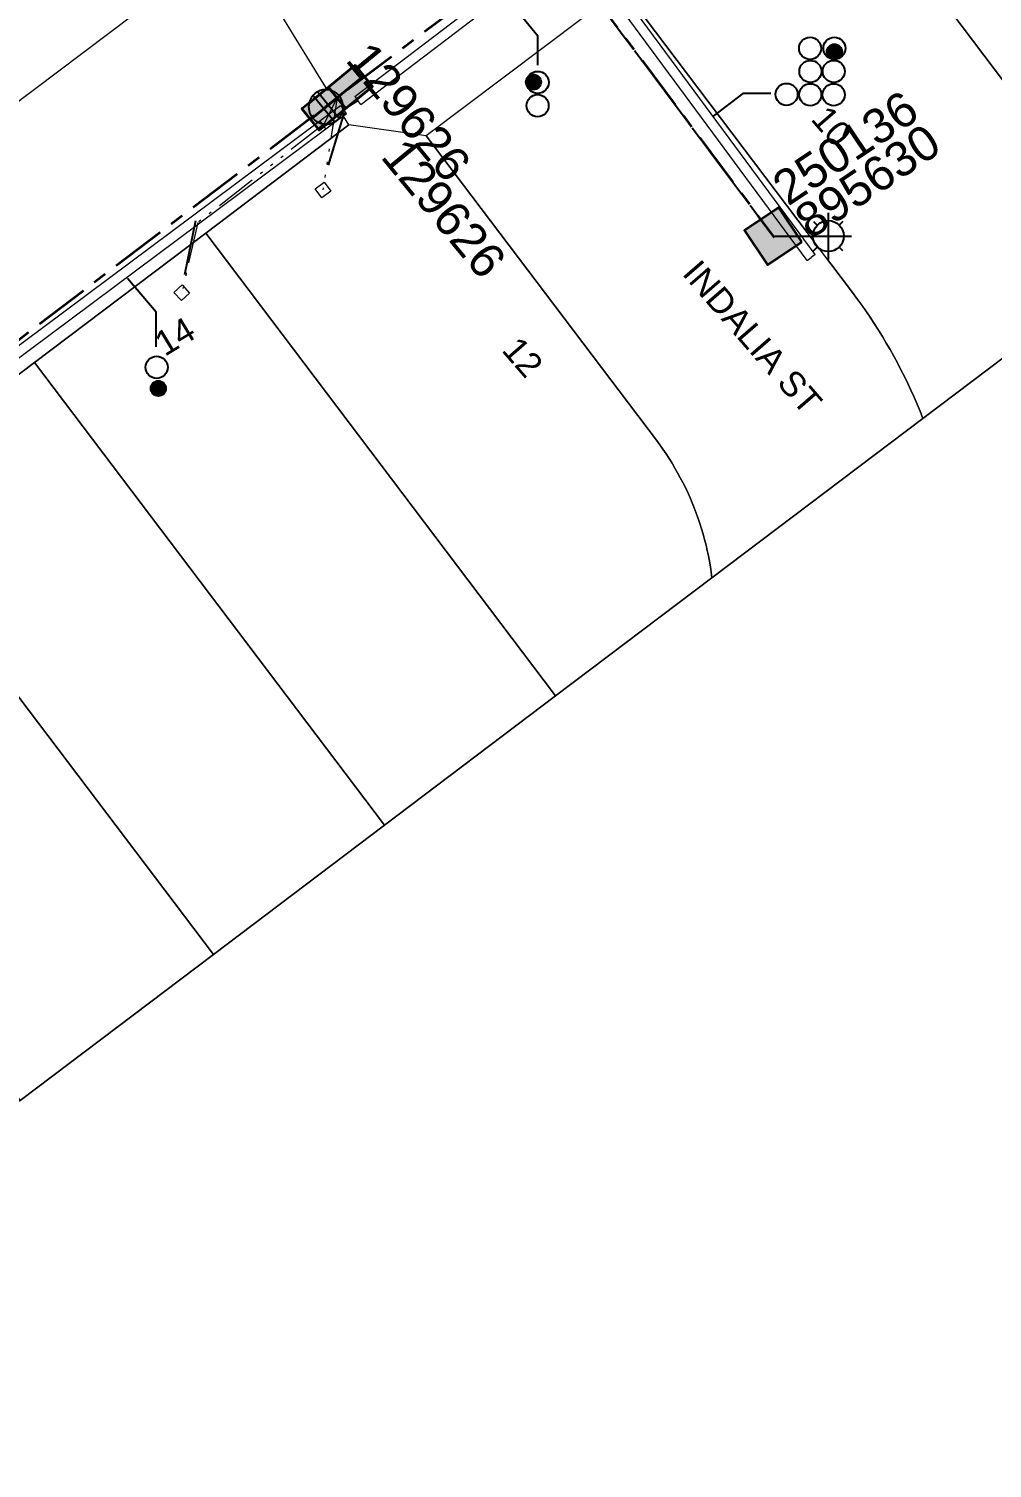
# Model space of a CAD drawing. Header units: metres. Extents: x 308278 to 310511, y 6271134 to 6272874.
# Drawn here: x 309083.5 to 309153.4, y 6272183.4 to 6272287.7 of the extents above; entities that cross this region are included whole.
import ezdxf
from ezdxf.enums import TextEntityAlignment as Align

# ---------------------------------------------------------------- set-up
doc = ezdxf.new("R2010")
doc.units = ezdxf.units.M
doc.set_wipeout_variables(frame=1)
for name, pattern in [('Cable Exist UG', [7, 4, -1, 1, -1]), ('DOT', [6.35, 0, -6.35]), ('PHANTOMX2', [6.6, 3, -0.75, 0.2, -0.75, 0.2, -0.75, 0.2, -0.75])]:
    doc.linetypes.add(name, pattern=pattern)
doc.layers.get('0').update_dxf_attribs({"color": 6})
for name, color, linetype, lineweight in [('_User Miscellaneous1', 30, 'Continuous', 13), ('_User_LV_Exist', 5, 'Continuous', 35), ('_User_SL_Exist', 4, 'Continuous', 35), ('Cadastre Developer_SP_NEW', 92, 'Continuous', 15), ('Cadastre Land Parcels_SP_EXT', 118, 'Continuous', 15), ('Cadastre Roads_SP_EXT', 218, 'Continuous', 15), ('Mains_LV_SL_EXT', 135, 'Continuous', 25), ('Services_SP_EXT', 42, 'PHANTOMX2', 20)]:
    doc.layers.add(name, color=color, linetype=linetype, lineweight=lineweight)
for name, color, linetype in [('Duct_SP_EXT', 30, 'Continuous'), ('Equip_LV_EXT', 7, 'Continuous'), ('Equip_SP_SL_EXT', 7, 'Continuous'), ('SupportsUG_SP_LV_EXT', 7, 'Continuous'), ('SupportsUG_SP_LV_SL_EXT', 7, 'Continuous'), ('Trench_SP_EXT', 7, 'Continuous')]:
    doc.layers.add(name, color=color, linetype=linetype)
doc.styles.add('COLUMN_LABEL', font='arial.ttf', dxfattribs={"height": 2})
doc.styles.add('iecARIAL', font='arial.ttf', dxfattribs={"height": 2})
doc.styles.add('POLE_LABEL', font='arial.ttf', dxfattribs={"height": 2})
doc.styles.add('SL_LABEL', font='arial.ttf', dxfattribs={"height": 2})
doc.styles.get("Standard").update_dxf_attribs({"font": 'arial.ttf'})

# ---------------------------------------------------------------- blocks, each defined once
blk = doc.blocks.new('COLUMN_EXT')
blk.add_hatch(color=256).paths.add_polyline_path([(1.5, -1.5), (1.5, 1.5), (-1.5, 1.5), (-1.5, -1.5)])
blk.add_lwpolyline([(1.5, 1.5), (-1.5, 1.5), (-1.5, -1.5), (1.5, -1.5)], close=True)
at = {"flags": 9}
for tag, p in [('NOTES', (-1.81, 2)), ('STREETNAME', (-1.81, 1.6)), ('LOCATION', (-1.81, 1.4)), ('SUBURB', (-1.81, 1.8)), ('LEGEND', (-1.81, 1.2)), ('USAGE', (-1.81, 1)), ('COLUMN_TYPE', (-1.81, 0.4)), ('OWNED_BY', (-1.81, 0.6)), ('STATE', (-1.81, 0.8))]:
    blk.add_attdef(tag, text='', height=0.2, rotation=180, dxfattribs=at).set_placement(p, align=Align.MIDDLE_LEFT)
at = {"flags": 1}
blk.add_attdef('Z', (-1.81, 2.35), '', height=0.2, rotation=180, dxfattribs=at)
at = {"flags": 9}
for tag, style, p in [('STRUCTURE_PLANT_NUMBER', 'POLE_LABEL', (-1.81, -0.03)), ('STREET_CODE', 'COLUMN_LABEL', (-1.81, 0.2))]:
    blk.add_attdef(tag, text='', height=0.2, rotation=180, dxfattribs=dict(at, style=style)).set_placement(p, align=Align.MIDDLE_LEFT)
at = {"style": 'COLUMN_LABEL', "width": 0.9, "flags": 8}
blk.add_attdef('ASSET_NUM', text='', height=2, rotation=270, dxfattribs=at).set_placement((2, -4), align=Align.MIDDLE_LEFT)
blk = doc.blocks.new('PILLAR_EXT')
blk.add_hatch(color=256).paths.add_polyline_path([(-2.5, 1), (-2.5, -1), (2.5, -1), (2.5, 1)])
for p, q in [((-2.5, 0), (2.5, 0)), ((0, 1), (0, -1))]:
    blk.add_line(p, q)
at = {"ltscale": 10}
blk.add_line((2.5, 0), (-2.5, 0), dxfattribs=at)
blk.add_lwpolyline([(-2.5, -1), (-1.25, -1), (1.25, -1), (2.5, -1), (2.5, 1), (-2.5, 1)], close=True)
at = {"width": 0.9, "flags": 8}
blk.add_attdef('ASSET_NUM', text='', height=2, rotation=90, dxfattribs=at).set_placement((-2, 4), align=Align.MIDDLE_LEFT)
for tag, p, flags in [('OWNED_BY', (0, -0.2), 9), ('STATE', (0, -0.4), 9), ('SUPPORT_TYPE', (0, -0.6), 9), ('USAGE', (0, -0.8), 9), ('LEGEND', (0, -1), 9), ('LOCATION', (0, -1.2), 9), ('STREETNAME', (0, -1.8), 9), ('SUBURB', (0, -2), 1), ('NOTES', (0, -1.4), 9), ('PARENT', (0, -1.6), 9)]:
    blk.add_attdef(tag, p, '', height=0.2, dxfattribs=dict(flags=flags))
blk = doc.blocks.new('DUCT_EXT')
blk.add_circle((0, 0.8), 0.8)
at = {"flags": 1}
blk.add_attdef('Z', (0, 0), '', height=0.2, dxfattribs=at)
at = {"flags": 9}
for tag, p in [('DUCT_CODE', (0, 0)), ('XSECT_TYPE', (0, -0.2)), ('STATE', (0, -0.6)), ('FB_REFERENCE', (0, -0.4)), ('NOTES', (0, -0.8))]:
    blk.add_attdef(tag, text='', height=0.2, dxfattribs=at).set_placement(p, align=Align.MIDDLE_LEFT)
blk = doc.blocks.new('*U479')
at = {"transparency": 33554687, "flags": 9}
for tag, p in [('LRATECODE', (-7.4, 0)), ('LOUTREACHVOCAB', (-7.2, 0)), ('LOUTREACH', (-7, 0)), ('LANTNUMBER', (-6.6, 0)), ('LNEW', (-6.4, 0)), ('LMASTVOCAB', (-6.2, 0)), ('LMAST', (-6, 0)), ('LLAMPVOCAB', (-5.8, 0)), ('LLAMP', (-5.6, 0)), ('LEXIST', (-5.4, 0)), ('LCHARGE3PERCENT', (-5.2, 0)), ('LCHARGE3', (-5, 0)), ('LCHARGE2PERCENT', (-4.8, 0)), ('LCHARGE2', (-4.6, 0)), ('LCHARGE1PERCENT', (-4.4, 0)), ('LCHARGE1', (-4.2, 0)), ('LCATEGORY', (-4, 0)), ('LBRACKETVOCAB', (-3.8, 0)), ('LBRACKET', (-3.6, 0)), ('LKINGHEIGHT', (-3.4, 0)), ('CREPLACE', (-3.2, 0)), ('CREMOVE', (-3, 0)), ('CNUMBER', (-2.8, 0)), ('CNEW', (-2.6, 0)), ('CEXIST', (-2.4, 0)), ('USAGE', (-2.2, 0)), ('STATE', (-2, 0)), ('OWNED_BY', (-1.8, 0)), ('ORIENTATION', (-1.6, 0)), ('OPERATING_VOLTAGE', (-1.4, 0)), ('NO_PHASES', (-1.2, 0)), ('LANTERN_TYPE', (-1, 0)), ('LANTERN_PURPOSE', (-0.8, 0)), ('CONTROL_TYPE', (-0.6, 0)), ('CONSTRUCTED_VOLTAGE', (-0.4, 0))]:
    blk.add_attdef(tag, text='', height=0.001, rotation=270, dxfattribs=at).set_placement(p, align=Align.MIDDLE_LEFT)
at = {"transparency": 33554687, "style": 'SL_LABEL', "flags": 9}
blk.add_attdef('STREET_CODE', text='', height=0.001, rotation=270, dxfattribs=at).set_placement((0, 0), align=Align.MIDDLE_LEFT)
at = {"transparency": 33554687, "flags": 1}
blk.add_attdef('Z', (0, 0), '', height=0.001, rotation=270, dxfattribs=at)
at = {"transparency": 33554687, "width": 0.9}
blk.add_attdef('LNUMBER', text='', height=1, dxfattribs=at).set_placement((7, -1), align=Align.MIDDLE_LEFT)
at = {"transparency": 33554687, "flags": 9}
for tag, p in [('LREMOVE', (0, -7.6)), ('LREPLACE', (0, -7.8)), ('LTYPE', (0, -8)), ('LTYPEVOCAB', (0, -8.2)), ('LEGEND', (0, -8.4)), ('SUBURB', (0, -8.6)), ('STREETNAME', (0, -8.8)), ('LOCATION', (0, -9)), ('NOTES', (0, -9.2)), ('MAINTAINED_BY', (0, -9.86))]:
    blk.add_attdef(tag, text='', height=0.001, dxfattribs=at).set_placement(p, align=Align.MIDDLE_LEFT)
blk.add_attdef('OPERATED_BY', (0, -9.61), '', height=0.001, dxfattribs=at)
at = {"linetype": 'DOT', "transparency": 33554687}
blk.add_wipeout([(5.69, 0), (5.06, -1.06), (4, -1.69), (2.94, -1.06), (2.31, 0), (2.94, 1.06), (4, 1.69), (5.06, 1.06)], dxfattribs=at)
at = {"transparency": 33554687}
for p, q in [((2.94, 1.06), (3.2, 0.8)), ((4, 1.69), (4, 0)), ((5.06, 1.06), (4.8, 0.8)), ((0, 0), (4, 0)), ((2.94, -1.06), (3.2, -0.8)), ((4, 0), (5.69, 0)), ((4, 0), (4, -1.69)), ((5.06, -1.06), (4.8, -0.8))]:
    blk.add_line(p, q, dxfattribs=at)
blk.add_circle((4, 0), 1.12, dxfattribs=at)
blk = doc.blocks.new('CCP_EXT')
at = {"flags": 9}
for tag, p in [('STATE', (0, -1.8)), ('USAGE', (0, -1.2)), ('LEGEND', (0, -1.4)), ('LIFE_SUPPORT', (0, -1.6)), ('NOTES', (0, -2))]:
    blk.add_attdef(tag, text='', height=0.2, dxfattribs=at).set_placement(p, align=Align.MIDDLE_LEFT)
at = {"transparency": 33554687}
blk.add_wipeout([(0, 0.57), (0.57, 0), (0, -0.57), (-0.57, 0)], dxfattribs=at)
blk.add_lwpolyline([(-0.57, 0), (0, 0.57), (0.57, 0), (0, -0.57), (-0.57, 0)])
at = {"flags": 1}
blk.add_attdef('Z', (0, 0), '', height=0.2, dxfattribs=at)
at = {"flags": 9}
for tag, p in [('CCP_TYPE', (0, 0)), ('CONSTRUCTED_VOLTAGE', (0, -0.2)), ('OPERATING_VOLTAGE', (0, -0.6)), ('ORIENTATION', (0, -0.8)), ('OWNED_BY', (0, -1)), ('NO_PHASES', (0, -0.4))]:
    blk.add_attdef(tag, text='', height=0.2, dxfattribs=at).set_placement(p, align=Align.MIDDLE_LEFT)
blk = doc.blocks.new('LV_UG_LINKS_CLOSED_EXT')
at = {"layer": 'Equip_LV_EXT'}
for tag, flags, p in [('ACTUAL_STATUS', 9, (3, -2)), ('CONSTRUCTED_VOLTAGE', 9, (3, -2.2)), ('OPERATING_VOLTAGE', 9, (3, -2.6)), ('ORIENTATION', 9, (3, -2.8)), ('STATE', 9, (3, -3)), ('SWITCH_TYPE', 9, (3, -3.2)), ('NO_PHASES', 9, (3, -2.4)), ('OWNED_BY', 9, (3, -3.8)), ('OPERATED_BY', 9, (3, -4)), ('USAGE', 9, (3, -3.4)), ('NOTES', 9, (3, -3.6)), ('MAINTAINED_BY', 9, (3, -4.2)), ('TYPE', 9, (3, -4.6)), ('Z', 1, (3, -4.8)), ('NUMBER_OF_PHASES', 9, (3, -4.4))]:
    blk.add_attdef(tag, text='', height=0.2, dxfattribs=dict(at, flags=flags)).set_placement(p, align=Align.MIDDLE_LEFT)
at = {"transparency": 33554687}
blk.add_wipeout([(4, 1.25), (3.97, 1.25), (3.94, 1.25), (3.91, 1.25), (3.88, 1.24), (3.85, 1.24), (3.82, 1.24), (3.79, 1.23), (3.76, 1.23), (3.73, 1.22), (3.7, 1.21), (3.67, 1.2), (3.64, 1.2), (3.61, 1.19), (3.58, 1.18), (3.55, 1.17), (3.52, 1.15), (3.49, 1.14), (3.47, 1.13), (3.44, 1.12), (3.41, 1.1), (3.38, 1.09), (3.36, 1.07), (3.33, 1.06), (3.31, 1.04), (3.28, 1.02), (3.26, 1), (3.23, 0.99), (3.21, 0.97), (3.18, 0.95), (3.16, 0.93), (3.14, 0.91), (3.12, 0.88), (3.09, 0.86), (3.07, 0.84), (3.05, 0.82), (3.03, 0.79), (3.01, 0.77), (3, 0.74), (2.98, 0.72), (2.96, 0.69), (2.94, 0.67), (2.93, 0.64), (2.91, 0.62), (2.9, 0.59), (2.88, 0.56), (2.87, 0.53), (2.86, 0.51), (2.85, 0.48), (2.83, 0.45), (2.82, 0.42), (2.81, 0.39), (2.8, 0.36), (2.8, 0.33), (2.79, 0.3), (2.78, 0.27), (2.77, 0.24), (2.77, 0.21), (2.76, 0.18), (2.76, 0.15), (2.76, 0.12), (2.75, 0.09), (2.75, 0.06), (2.75, 0.03), (2.75, 0), (2.75, -0.03), (2.75, -0.06), (2.75, -0.09), (2.76, -0.12), (2.76, -0.15), (2.76, -0.18), (2.77, -0.21), (2.77, -0.24), (2.78, -0.27), (2.79, -0.3), (2.8, -0.33), (2.8, -0.36), (2.81, -0.39), (2.82, -0.42), (2.83, -0.45), (2.85, -0.48), (2.86, -0.51), (2.87, -0.53), (2.88, -0.56), (2.9, -0.59), (2.91, -0.62), (2.93, -0.64), (2.94, -0.67), (2.96, -0.69), (2.98, -0.72), (3, -0.74), (3.01, -0.77), (3.03, -0.79), (3.05, -0.82), (3.07, -0.84), (3.09, -0.86), (3.12, -0.88), (3.14, -0.91), (3.16, -0.93), (3.18, -0.95), (3.21, -0.97), (3.23, -0.99), (3.26, -1), (3.28, -1.02), (3.31, -1.04), (3.33, -1.06), (3.36, -1.07), (3.38, -1.09), (3.41, -1.1), (3.44, -1.12), (3.47, -1.13), (3.49, -1.14), (3.52, -1.15), (3.55, -1.17), (3.58, -1.18), (3.61, -1.19), (3.64, -1.2), (3.67, -1.2), (3.7, -1.21), (3.73, -1.22), (3.76, -1.23), (3.79, -1.23), (3.82, -1.24), (3.85, -1.24), (3.88, -1.24), (3.91, -1.25), (3.94, -1.25), (3.97, -1.25), (4, -1.25), (4.03, -1.25), (4.06, -1.25), (4.09, -1.25), (4.12, -1.24), (4.15, -1.24), (4.18, -1.24), (4.21, -1.23), (4.24, -1.23), (4.27, -1.22), (4.3, -1.21), (4.33, -1.2), (4.36, -1.2), (4.39, -1.19), (4.42, -1.18), (4.45, -1.17), (4.48, -1.15), (4.51, -1.14), (4.53, -1.13), (4.56, -1.12), (4.59, -1.1), (4.62, -1.09), (4.64, -1.07), (4.67, -1.06), (4.69, -1.04), (4.72, -1.02), (4.74, -1), (4.77, -0.99), (4.79, -0.97), (4.82, -0.95), (4.84, -0.93), (4.86, -0.91), (4.88, -0.88), (4.91, -0.86), (4.93, -0.84), (4.95, -0.82), (4.97, -0.79), (4.99, -0.77), (5, -0.74), (5.02, -0.72), (5.04, -0.69), (5.06, -0.67), (5.07, -0.64), (5.09, -0.62), (5.1, -0.59), (5.12, -0.56), (5.13, -0.53), (5.14, -0.51), (5.15, -0.48), (5.17, -0.45), (5.18, -0.42), (5.19, -0.39), (5.2, -0.36), (5.2, -0.33), (5.21, -0.3), (5.22, -0.27), (5.23, -0.24), (5.23, -0.21), (5.24, -0.18), (5.24, -0.15), (5.24, -0.12), (5.25, -0.09), (5.25, -0.06), (5.25, -0.03), (5.25, 0), (5.25, 0.03), (5.25, 0.06), (5.25, 0.09), (5.24, 0.12), (5.24, 0.15), (5.24, 0.18), (5.23, 0.21), (5.23, 0.24), (5.22, 0.27), (5.21, 0.3), (5.2, 0.33), (5.2, 0.36), (5.19, 0.39), (5.18, 0.42), (5.17, 0.45), (5.15, 0.48), (5.14, 0.51), (5.13, 0.53), (5.12, 0.56), (5.1, 0.59), (5.09, 0.62), (5.07, 0.64), (5.06, 0.67), (5.04, 0.69), (5.02, 0.72), (5, 0.74), (4.99, 0.77), (4.97, 0.79), (4.95, 0.82), (4.93, 0.84), (4.91, 0.86), (4.88, 0.88), (4.86, 0.91), (4.84, 0.93), (4.82, 0.95), (4.79, 0.97), (4.77, 0.99), (4.74, 1), (4.72, 1.02), (4.69, 1.04), (4.67, 1.06), (4.64, 1.07), (4.62, 1.09), (4.59, 1.1), (4.56, 1.12), (4.53, 1.13), (4.51, 1.14), (4.48, 1.15), (4.45, 1.17), (4.42, 1.18), (4.39, 1.19), (4.36, 1.2), (4.33, 1.2), (4.3, 1.21), (4.27, 1.22), (4.24, 1.23), (4.21, 1.23), (4.18, 1.24), (4.15, 1.24), (4.12, 1.24), (4.09, 1.25), (4.06, 1.25), (4.03, 1.25)], dxfattribs=at).dxf.layer = 'Equip_LV_EXT'
at = {"layer": 'Equip_LV_EXT'}
for p, q in [((3.79, 1.23), (3.79, -1.23)), ((4.21, 1.23), (4.21, -1.23))]:
    blk.add_line(p, q, dxfattribs=at)
at = {"layer": 'Equip_LV_EXT', "flags": 128}
blk.add_lwpolyline([(4, 1.25), (3.97, 1.25), (3.94, 1.25), (3.91, 1.25), (3.88, 1.24), (3.85, 1.24), (3.82, 1.24), (3.79, 1.23), (3.76, 1.23), (3.73, 1.22), (3.7, 1.21), (3.67, 1.2), (3.64, 1.2), (3.61, 1.19), (3.58, 1.18), (3.55, 1.17), (3.52, 1.15), (3.49, 1.14), (3.47, 1.13), (3.44, 1.12), (3.41, 1.1), (3.38, 1.09), (3.36, 1.07), (3.33, 1.06), (3.31, 1.04), (3.28, 1.02), (3.26, 1), (3.23, 0.99), (3.21, 0.97), (3.18, 0.95), (3.16, 0.93), (3.14, 0.91), (3.12, 0.88), (3.09, 0.86), (3.07, 0.84), (3.05, 0.82), (3.03, 0.79), (3.01, 0.77), (3, 0.74), (2.98, 0.72), (2.96, 0.69), (2.94, 0.67), (2.93, 0.64), (2.91, 0.62), (2.9, 0.59), (2.88, 0.56), (2.87, 0.53), (2.86, 0.51), (2.85, 0.48), (2.83, 0.45), (2.82, 0.42), (2.81, 0.39), (2.8, 0.36), (2.8, 0.33), (2.79, 0.3), (2.78, 0.27), (2.77, 0.24), (2.77, 0.21), (2.76, 0.18), (2.76, 0.15), (2.76, 0.12), (2.75, 0.09), (2.75, 0.06), (2.75, 0.03), (2.75, 0), (2.75, -0.03), (2.75, -0.06), (2.75, -0.09), (2.76, -0.12), (2.76, -0.15), (2.76, -0.18), (2.77, -0.21), (2.77, -0.24), (2.78, -0.27), (2.79, -0.3), (2.8, -0.33), (2.8, -0.36), (2.81, -0.39), (2.82, -0.42), (2.83, -0.45), (2.85, -0.48), (2.86, -0.51), (2.87, -0.53), (2.88, -0.56), (2.9, -0.59), (2.91, -0.62), (2.93, -0.64), (2.94, -0.67), (2.96, -0.69), (2.98, -0.72), (3, -0.74), (3.01, -0.77), (3.03, -0.79), (3.05, -0.82), (3.07, -0.84), (3.09, -0.86), (3.12, -0.88), (3.14, -0.91), (3.16, -0.93), (3.18, -0.95), (3.21, -0.97), (3.23, -0.99), (3.26, -1), (3.28, -1.02), (3.31, -1.04), (3.33, -1.06), (3.36, -1.07), (3.38, -1.09), (3.41, -1.1), (3.44, -1.12), (3.47, -1.13), (3.49, -1.14), (3.52, -1.15), (3.55, -1.17), (3.58, -1.18), (3.61, -1.19), (3.64, -1.2), (3.67, -1.2), (3.7, -1.21), (3.73, -1.22), (3.76, -1.23), (3.79, -1.23), (3.82, -1.24), (3.85, -1.24), (3.88, -1.24), (3.91, -1.25), (3.94, -1.25), (3.97, -1.25), (4, -1.25), (4.03, -1.25), (4.06, -1.25), (4.09, -1.25), (4.12, -1.24), (4.15, -1.24), (4.18, -1.24), (4.21, -1.23), (4.24, -1.23), (4.27, -1.22), (4.3, -1.21), (4.33, -1.2), (4.36, -1.2), (4.39, -1.19), (4.42, -1.18), (4.45, -1.17), (4.48, -1.15), (4.51, -1.14), (4.53, -1.13), (4.56, -1.12), (4.59, -1.1), (4.62, -1.09), (4.64, -1.07), (4.67, -1.06), (4.69, -1.04), (4.72, -1.02), (4.74, -1), (4.77, -0.99), (4.79, -0.97), (4.82, -0.95), (4.84, -0.93), (4.86, -0.91), (4.88, -0.88), (4.91, -0.86), (4.93, -0.84), (4.95, -0.82), (4.97, -0.79), (4.99, -0.77), (5, -0.74), (5.02, -0.72), (5.04, -0.69), (5.06, -0.67), (5.07, -0.64), (5.09, -0.62), (5.1, -0.59), (5.12, -0.56), (5.13, -0.53), (5.14, -0.51), (5.15, -0.48), (5.17, -0.45), (5.18, -0.42), (5.19, -0.39), (5.2, -0.36), (5.2, -0.33), (5.21, -0.3), (5.22, -0.27), (5.23, -0.24), (5.23, -0.21), (5.24, -0.18), (5.24, -0.15), (5.24, -0.12), (5.25, -0.09), (5.25, -0.06), (5.25, -0.03), (5.25, 0), (5.25, 0.03), (5.25, 0.06), (5.25, 0.09), (5.24, 0.12), (5.24, 0.15), (5.24, 0.18), (5.23, 0.21), (5.23, 0.24), (5.22, 0.27), (5.21, 0.3), (5.2, 0.33), (5.2, 0.36), (5.19, 0.39), (5.18, 0.42), (5.17, 0.45), (5.15, 0.48), (5.14, 0.51), (5.13, 0.53), (5.12, 0.56), (5.1, 0.59), (5.09, 0.62), (5.07, 0.64), (5.06, 0.67), (5.04, 0.69), (5.02, 0.72), (5, 0.74), (4.99, 0.77), (4.97, 0.79), (4.95, 0.82), (4.93, 0.84), (4.91, 0.86), (4.88, 0.88), (4.86, 0.91), (4.84, 0.93), (4.82, 0.95), (4.79, 0.97), (4.77, 0.99), (4.74, 1), (4.72, 1.02), (4.69, 1.04), (4.67, 1.06), (4.64, 1.07), (4.62, 1.09), (4.59, 1.1), (4.56, 1.12), (4.53, 1.13), (4.51, 1.14), (4.48, 1.15), (4.45, 1.17), (4.42, 1.18), (4.39, 1.19), (4.36, 1.2), (4.33, 1.2), (4.3, 1.21), (4.27, 1.22), (4.24, 1.23), (4.21, 1.23), (4.18, 1.24), (4.15, 1.24), (4.12, 1.24), (4.09, 1.25), (4.06, 1.25), (4.03, 1.25)], close=True, dxfattribs=at)
blk = doc.blocks.new('CABLE_LARGE_EXT')
h = blk.add_hatch(color=256)
edge = h.paths.add_edge_path()
edge.add_arc((0, 0.55), 0.55, 0, 360)
blk.add_circle((0, 0.55), 0.55)
at = {"flags": 1}
blk.add_attdef('Z', (0, 0), '', height=0.2, dxfattribs=at)
at = {"flags": 9}
for tag, p in [('COND_CODE', (0, 0)), ('STATE', (0, -0.4)), ('XSECT_SIZE', (0, -0.6)), ('FB_REFERENCE', (0, -0.2)), ('NOTES', (0, -0.8))]:
    blk.add_attdef(tag, text='', height=0.2, dxfattribs=at).set_placement(p, align=Align.MIDDLE_LEFT)

msp = doc.modelspace()

# ---------------------------------------------------------------- linework, layer by layer
at = {"layer": '_User Miscellaneous1'}
for q in [(309125.848, 6272296.124), (309107.409, 6272282.543)]:
    msp.add_line((309107.627, 6272282.257), q, dxfattribs=at)
at = {"layer": 'Cadastre Developer_SP_NEW', "linetype": 'Continuous'}
msp.add_lwpolyline([(309096.925, 6272220.63), (309071.549, 6272254.165), (309057.545, 6272243.586), (309082.926, 6272210.054), (309096.925, 6272220.63)], close=True, dxfattribs=at)
at = {"layer": 'Cadastre Land Parcels_SP_EXT', "linetype": 'Continuous'}
for points in [[(309175.911, 6272280.304), (309150.567, 6272313.864), (309138.491, 6272304.739), (309163.835, 6272271.181), (309175.911, 6272280.304)], [(309133.068, 6272247.937), (309133.016, 6272248.336), (309132.956, 6272248.733), (309132.888, 6272249.132), (309132.812, 6272249.526), (309132.729, 6272249.92), (309132.638, 6272250.313), (309132.538, 6272250.703), (309132.433, 6272251.092), (309132.319, 6272251.478), (309132.197, 6272251.863), (309132.069, 6272252.244), (309131.932, 6272252.622), (309131.789, 6272252.999), (309131.637, 6272253.373), (309131.479, 6272253.743), (309131.315, 6272254.111), (309131.142, 6272254.474), (309130.962, 6272254.836), (309130.775, 6272255.192), (309130.582, 6272255.545), (309130.382, 6272255.895), (309130.174, 6272256.24), (309129.961, 6272256.582), (309129.74, 6272256.919), (309129.514, 6272257.251), (309129.28, 6272257.581), (309129.04, 6272257.904), (309112.359, 6272279.979), (309106.753, 6272280.764), (309096.369, 6272272.917), (309121.735, 6272239.375), (309133.068, 6272247.937)], [(309121.735, 6272239.375), (309096.369, 6272272.917), (309083.957, 6272263.54), (309109.328, 6272230.001), (309121.735, 6272239.375)], [(309109.328, 6272230.001), (309083.957, 6272263.54), (309071.549, 6272254.165), (309096.925, 6272220.63), (309109.328, 6272230.001)], [(309096.925, 6272220.63), (309071.549, 6272254.165), (309057.545, 6272243.586), (309082.926, 6272210.054), (309096.925, 6272220.63)]]:
    msp.add_lwpolyline(points, close=True, dxfattribs=at)
for points in [[(309126.572, 6272290.709), (309143.246, 6272268.628), (309143.577, 6272268.185), (309143.9, 6272267.736), (309144.217, 6272267.284), (309144.528, 6272266.827), (309144.831, 6272266.366), (309145.129, 6272265.899), (309145.42, 6272265.43), (309145.703, 6272264.954), (309145.98, 6272264.476), (309146.251, 6272263.994), (309146.514, 6272263.508), (309146.77, 6272263.017), (309147.02, 6272262.524), (309147.262, 6272262.027), (309147.496, 6272261.527), (309147.724, 6272261.022), (309147.944, 6272260.516), (309148.158, 6272260.007), (309148.364, 6272259.492), (309163.835, 6272271.181), (309163.835, 6272271.181), (309138.491, 6272304.739)], [(309163.835, 6272271.181), (309148.364, 6272259.492), (309133.068, 6272247.937), (309121.735, 6272239.375), (309109.328, 6272230.001), (309096.925, 6272220.63), (309082.926, 6272210.054), (309070.524, 6272200.685), (309068.713, 6272199.316), (309089.768, 6272171.526), (309100.531, 6272157.279), (309089.343, 6272148.85), (309111.171, 6272119.954), (309122.351, 6272128.401), (309122.351, 6272128.401), (309134.325, 6272137.454), (309147.102, 6272147.106), (309159.079, 6272156.156)]]:
    msp.add_lwpolyline(points, dxfattribs=at)
at = {"layer": 'Duct_SP_EXT'}
for points in [[(309120.456, 6272285.084), (309120.453, 6272287.199), (309118.065, 6272290.136)], [(309137.345, 6272283.043), (309135.308, 6272283.039), (309133.154, 6272281.389)], [(309092.781, 6272264.689), (309092.779, 6272267.193), (309090.713, 6272269.634)]]:
    msp.add_lwpolyline(points, dxfattribs=at)
at = {"layer": 'Trench_SP_EXT', "linetype": 'Cable Exist UG'}
for points in [[(309106.353, 6272281.876), (309107.409, 6272282.543)], [(309105.266, 6272277.848), (309106.433, 6272281.708)], [(309094.851, 6272269.911), (309095.685, 6272274.02)]]:
    msp.add_lwpolyline(points, dxfattribs=at)

# ---------------------------------------------------------------- block references
at = {"layer": 'Duct_SP_EXT'}
for name, p in [('DUCT_EXT', (309140.184, 6272285.515)), ('DUCT_EXT', (309141.946, 6272285.521)), ('CABLE_LARGE_EXT', (309141.946, 6272285.521)), ('DUCT_EXT', (309140.205, 6272283.838)), ('DUCT_EXT', (309141.901, 6272283.846)), ('DUCT_EXT', (309120.437, 6272283.043)), ('DUCT_EXT', (309138.474, 6272282.175)), ('DUCT_EXT', (309140.195, 6272282.154)), ('DUCT_EXT', (309141.889, 6272282.149)), ('DUCT_EXT', (309120.426, 6272281.363))]:
    msp.add_blockref(name, p, dxfattribs=at)
at = {"layer": 'Duct_SP_EXT', "rotation": 270.4568547504928}
for name, p in [('CABLE_LARGE_EXT', (309119.579, 6272283.869)), ('DUCT_EXT', (309092.017, 6272263.189)), ('CABLE_LARGE_EXT', (309092.387, 6272261.661))]:
    msp.add_blockref(name, p, dxfattribs=at)
at = {"layer": 'SupportsUG_SP_LV_EXT'}
ref = msp.add_blockref('PILLAR_EXT', (309105.901, 6272282.736), dxfattribs=dict(at, rotation=219.3847924526384))
ref.add_attrib('ASSET_NUM', '129626', dxfattribs={"layer": '0', "height": 2.5, "rotation": 309.38479, "style": 'iecARIAL'}).set_placement((309107.401, 6272286.236), align=Align.MIDDLE_LEFT)
at = {"layer": 'SupportsUG_SP_LV_SL_EXT'}
ref = msp.add_blockref('COLUMN_EXT', (309137.5, 6272272.706), dxfattribs=dict(at, rotation=303.8283774256383))
ref.add_attrib('ASSET_NUM', '895630', dxfattribs={"layer": '0', "height": 2.5, "rotation": 33.82838, "style": 'COLUMN_LABEL'}).set_placement((309139.5, 6272273.456), align=Align.MIDDLE_LEFT)

# ---------------------------------------------------------------- texts
at = {"layer": 'Cadastre Land Parcels_SP_EXT'}
for s, rotation, p in [('10', 310.90267, (309140.17, 6272281.154)), ('14', 31.21002, (309093.403, 6272263.945)), ('12', 310.92184, (309117.762, 6272264.407))]:
    msp.add_text(s, height=1.8, rotation=rotation, dxfattribs=at).set_placement(p)

# ---------------------------------------------------------------- next in the draw order: block references
at = {"layer": 'Equip_SP_SL_EXT'}
ref = msp.add_blockref('*U479', (309137.5, 6272272.706), dxfattribs=at)
ref.add_attrib('ASSET_NUM', '250136', dxfattribs={"layer": '0', "height": 2.5, "rotation": 33.82838, "style": 'iecARIAL'}).set_placement((309139, 6272274.206), align=Align.BOTTOM_LEFT)
at = {"layer": 'Services_SP_EXT'}
for p, rotation in [((309104.868, 6272276.051), 81.38479261579378), ((309094.635, 6272268.598), 177.3847928255777)]:
    msp.add_blockref('CCP_EXT', p, dxfattribs=dict(at, rotation=rotation))

# ---------------------------------------------------------------- next in the draw order: linework, layer by layer
at = {"layer": '_User Miscellaneous1'}
for p, q in [((309139.97, 6272270.946), (309125.567, 6272290.45)), ((309140.55, 6272271.374), (309126.32, 6272290.642)), ((309139.97, 6272270.946), (309140.26, 6272271.16)), ((309140.55, 6272271.374), (309140.26, 6272271.16))]:
    msp.add_line(p, q, dxfattribs=at)
at = {"layer": '_User_SL_Exist', "linetype": 'Cable Exist UG', "flags": 128}
msp.add_lwpolyline([(309137.267, 6272306.335), (309133.813, 6272303.922), (309133.813, 6272303.922), (309125.544, 6272297.466), (309124.463, 6272290.161), (309137.586, 6272272.596)], dxfattribs=at)
at = {"layer": 'Cadastre Developer_SP_NEW', "linetype": 'Continuous'}
msp.add_lwpolyline([(309163.835, 6272271.181), (309148.364, 6272259.492), (309133.068, 6272247.937), (309121.735, 6272239.375), (309109.328, 6272230.001), (309096.925, 6272220.63), (309082.926, 6272210.054), (309070.524, 6272200.685), (309068.713, 6272199.316), (309089.768, 6272171.526), (309100.531, 6272157.279), (309089.343, 6272148.85), (309111.171, 6272119.954), (309122.351, 6272128.401), (309122.351, 6272128.401), (309134.325, 6272137.454), (309147.102, 6272147.106), (309159.079, 6272156.156)], dxfattribs=at)
at = {"layer": 'Cadastre Roads_SP_EXT', "linetype": 'Continuous'}
for points in [[(308993.912, 6272195.508), (309006.319, 6272204.882), (309018.727, 6272214.257), (309032.731, 6272224.837), (309045.138, 6272234.211), (309057.546, 6272243.586), (309071.549, 6272254.165), (309083.957, 6272263.54), (309096.369, 6272272.917), (309106.753, 6272280.764), (309098.447, 6272294.279), (309082.087, 6272281.925), (308959.421, 6272189.261), (308972.346, 6272179.213), (308993.912, 6272195.508)], [(309148.364, 6272259.493), (309148.158, 6272260.007), (309147.944, 6272260.516), (309147.724, 6272261.022), (309147.496, 6272261.527), (309147.262, 6272262.027), (309147.02, 6272262.524), (309146.77, 6272263.017), (309146.514, 6272263.508), (309146.251, 6272263.994), (309145.98, 6272264.476), (309145.703, 6272264.954), (309145.42, 6272265.43), (309145.129, 6272265.899), (309144.831, 6272266.366), (309144.528, 6272266.827), (309144.217, 6272267.284), (309143.9, 6272267.737), (309143.577, 6272268.186), (309143.246, 6272268.628), (309126.572, 6272290.709), (309112.359, 6272279.979), (309129.04, 6272257.904), (309129.28, 6272257.581), (309129.513, 6272257.251), (309129.74, 6272256.919), (309129.961, 6272256.582), (309130.174, 6272256.24), (309130.382, 6272255.895), (309130.582, 6272255.545), (309130.775, 6272255.192), (309130.962, 6272254.836), (309131.142, 6272254.474), (309131.315, 6272254.111), (309131.479, 6272253.743), (309131.637, 6272253.373), (309131.789, 6272252.999), (309131.932, 6272252.622), (309132.069, 6272252.244), (309132.197, 6272251.863), (309132.319, 6272251.478), (309132.433, 6272251.092), (309132.538, 6272250.703), (309132.638, 6272250.313), (309132.729, 6272249.92), (309132.812, 6272249.526), (309132.888, 6272249.132), (309132.956, 6272248.733), (309133.016, 6272248.336), (309133.068, 6272247.937), (309148.364, 6272259.493)]]:
    msp.add_lwpolyline(points, close=True, dxfattribs=at)
at = {"layer": 'Mains_LV_SL_EXT', "linetype": 'Cable Exist UG'}
msp.add_lwpolyline([(309137.267, 6272306.335), (309133.813, 6272303.922), (309133.813, 6272303.922), (309125.544, 6272297.466), (309124.463, 6272290.161), (309137.586, 6272272.596)], dxfattribs=at)

# ---------------------------------------------------------------- next in the draw order: block references
at = {"layer": '_User_SL_Exist'}
ref = msp.add_blockref('COLUMN_EXT', (309137.5, 6272272.706), dxfattribs=dict(at, rotation=303.8283774256383))
ref.add_attrib('ASSET_NUM', '895630', dxfattribs={"layer": '0', "height": 2.5, "rotation": 33.82838, "style": 'COLUMN_LABEL'}).set_placement((309139.5, 6272273.456), align=Align.MIDDLE_LEFT)

# ---------------------------------------------------------------- next in the draw order: texts
at = {"layer": 'Cadastre Roads_SP_EXT'}
msp.add_text('INDALIA ST', height=1.8, rotation=310.92184, dxfattribs=at).set_placement((309130.841, 6272269.962))

# ---------------------------------------------------------------- next in the draw order: block references
at = {"layer": 'Equip_LV_EXT', "rotation": 219.3847924526384}
msp.add_blockref('LV_UG_LINKS_CLOSED_EXT', (309108.176, 6272284.61), dxfattribs=at)

# ---------------------------------------------------------------- next in the draw order: linework, layer by layer
at = {"layer": '_User Miscellaneous1'}
for p, q in [((309107.191, 6272282.83), (309125.412, 6272296.697)), ((309104.645, 6272281.052), (309106.138, 6272282.164)), ((309106.138, 6272282.164), (309106.353, 6272281.876)), ((309107.191, 6272282.83), (309107.409, 6272282.543)), ((309105.076, 6272280.474), (309106.568, 6272281.587)), ((309106.568, 6272281.587), (309106.353, 6272281.876)), ((309081.614, 6272263.879), (309104.645, 6272281.052)), ((309082.046, 6272263.303), (309105.076, 6272280.474)), ((309104.645, 6272281.052), (309104.86, 6272280.763)), ((309105.076, 6272280.474), (309104.86, 6272280.763))]:
    msp.add_line(p, q, dxfattribs=at)
at = {"layer": '_User_LV_Exist', "color": 6, "linetype": 'Cable Exist UG', "flags": 128}
for points in [[(309119.181, 6272315.654), (309119.719, 6272313.828), (309128.456, 6272302.253), (309128.456, 6272302.253), (309123.805, 6272298.674), (309123.368, 6272295.964), (309121.037, 6272294.142), (309121.037, 6272294.142), (309106.274, 6272283.017)], [(309069.398, 6272255.06), (309069.109, 6272257.399), (309069.109, 6272257.399), (309070.623, 6272258.566), (309072.913, 6272257.722), (309072.913, 6272257.722), (309082.751, 6272265.15), (309106.04, 6272282.842)]]:
    msp.add_lwpolyline(points, dxfattribs=at)
at = {"layer": 'Services_SP_EXT'}
for points in [[(309105.901, 6272282.736), (309104.931, 6272280.818), (309095.797, 6272273.689), (309094.635, 6272268.598)], [(309105.901, 6272282.736), (309104.868, 6272276.051)]]:
    msp.add_lwpolyline(points, dxfattribs=at)

# ---------------------------------------------------------------- next in the draw order: block references
at = {"layer": '_User_LV_Exist'}
ref = msp.add_blockref('PILLAR_EXT', (309105.901, 6272282.736), dxfattribs=dict(at, rotation=219.3847924526384))
ref.add_attrib('ASSET_NUM', '129626', dxfattribs={"layer": '0', "height": 2.5, "rotation": 309.38479, "style": 'iecARIAL'}).set_placement((309109.949, 6272279.231), align=Align.MIDDLE_LEFT)

doc.saveas('drawing.dxf')
